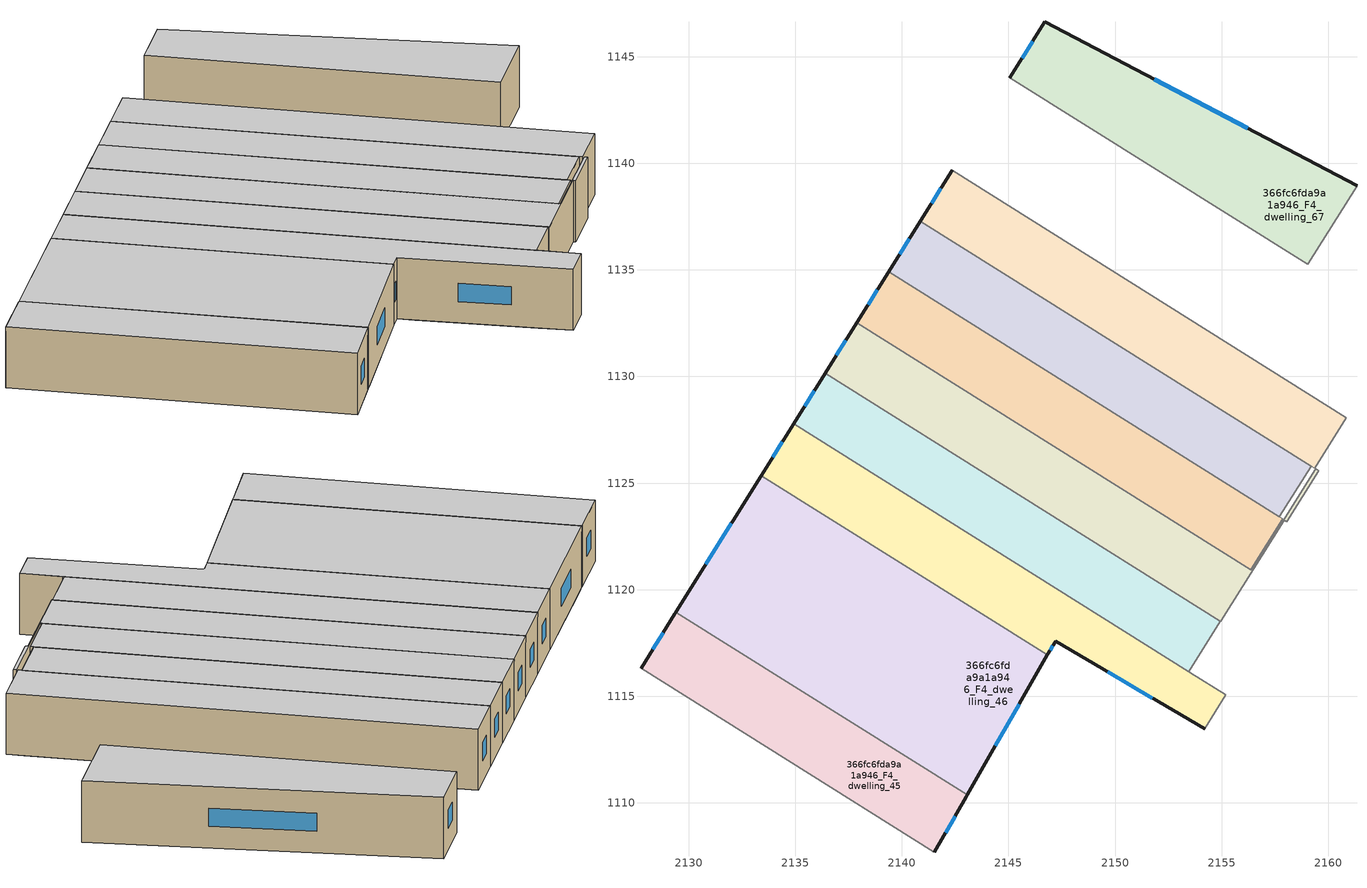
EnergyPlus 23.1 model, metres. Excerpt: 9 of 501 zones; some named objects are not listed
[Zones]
366fc6fda9a1a946_F4_dwelling_45
 floor to 366fc6fda9a1a946_F3_dwelling_32 (EU_floor_Construction): 2141.23,1111.53 2139.58,1108.91 2136.2,1111.03 2137.85,1113.65 z12
 floor to 366fc6fda9a1a946_F3_dwelling_31 (EU_floor_Construction): 2143.07,1110.38 2141.53,1107.69 2139.58,1108.91 2141.23,1111.53 z12
 floor to 366fc6fda9a1a946_F3_dwelling_33 (EU_floor_Construction): 2137.85,1113.65 2136.2,1111.03 2133.39,1112.79 2135.04,1115.42 z12
 floor to 366fc6fda9a1a946_F3_dwelling_34 (EU_floor_Construction): 2135.04,1115.42 2133.39,1112.79 2130.58,1114.56 2132.23,1117.18 z12
 floor to 366fc6fda9a1a946_F3_dwelling_35 (EU_floor_Construction): 2132.23,1117.18 2130.58,1114.56 2127.77,1116.32 2129.36,1118.87 2129.39,1118.93 2129.41,1118.95 z12
 wall outside (EU_wall_Construction): 2129.41,1118.95 2129.36,1118.87 2127.77,1116.32 / 2141.53,1107.69 2143.03,1110.3 2143.07,1110.38 z12:15
 wall to 366fc6fda9a1a946_F4_dwelling_46 (EU_wall_Construction): 2143.07,1110.38 2129.41,1118.95 z12:15
 wall to 366fc6fda9a1a946_F4_dwelling_44 (EU_wall_Construction): 2127.77,1116.32 2141.53,1107.69 z12:15
 window (EU_Window_Construction): 2142.05,1108.61 2142.5,1109.39 / 2128.8,1117.98 2128.33,1117.22 z13.05:13.95
 ceiling to 366fc6fda9a1a946_F5_dwelling_45 (EU_floor_Construction): 2141.53,1107.69 2143.03,1110.3 2143.07,1110.38 2129.41,1118.95 2129.36,1118.87 2127.77,1116.32 z15
366fc6fda9a1a946_F4_dwelling_46
 floor to 366fc6fda9a1a946_F3_dwelling_19 (EU_floor_Construction): 2146.83,1116.94 2143.34,1110.85 2140.24,1112.8 2143.97,1118.74 z12
 floor to 366fc6fda9a1a946_F3_dwelling_23 (EU_floor_Construction): 2136.18,1123.62 2132.45,1117.68 2129.7,1119.41 2133.41,1125.36 z12
 floor to 366fc6fda9a1a946_F3_dwelling_21 (EU_floor_Construction): 2141.72,1120.14 2138,1114.2 2135.23,1115.94 2138.95,1121.88 z12
 floor to 366fc6fda9a1a946_F3_dwelling_20 (EU_floor_Construction): 2143.97,1118.74 2140.24,1112.8 2138,1114.2 2141.72,1120.14 z12
 floor to 366fc6fda9a1a946_F3_dwelling_31 (EU_floor_Construction): 2143.34,1110.85 2143.07,1110.38 2141.23,1111.53 2141.52,1112 z12
 floor to 366fc6fda9a1a946_F3_dwelling_34 (EU_floor_Construction): 2135.33,1115.88 2135.04,1115.42 2132.23,1117.18 2132.52,1117.64 2137.77,1114.35 z12
 floor to 366fc6fda9a1a946_F3_dwelling_32 (EU_floor_Construction): 2141.52,1112 2141.23,1111.53 2137.85,1113.65 2138.14,1114.12 z12
 floor to 366fc6fda9a1a946_F3_dwelling_22 (EU_floor_Construction): 2138.95,1121.88 2135.23,1115.94 2132.45,1117.68 2136.18,1123.62 z12
 floor to 366fc6fda9a1a946_F3_dwelling_33 (EU_floor_Construction): 2138.14,1114.12 2137.85,1113.65 2135.04,1115.42 2135.33,1115.88 z12
 floor to 366fc6fda9a1a946_F3_dwelling_35 (EU_floor_Construction): 2132.52,1117.64 2132.23,1117.18 2129.41,1118.95 2129.7,1119.41 z12
 wall outside (EU_wall_Construction): 2143.07,1110.38 2146.83,1116.94 / 2133.41,1125.36 2129.41,1118.95 z12:15
 wall to 366fc6fda9a1a946_F4_dwelling_51 (EU_wall_Construction): 2146.83,1116.94 2133.41,1125.36 z12:15
 window (EU_Window_Construction): 2144.39,1112.68 2145.51,1114.64 / 2132.01,1123.11 2130.81,1121.2 z13.05:13.95
 ceiling to 366fc6fda9a1a946_F5_dwelling_46 (EU_floor_Construction): 2143.07,1110.38 2146.83,1116.94 2133.41,1125.36 2129.41,1118.95 z15
366fc6fda9a1a946_F4_dwelling_51
 floor to 366fc6fda9a1a946_F3_dwelling_17 (EU_floor_Construction): 2155.2,1115.06 2154.2,1113.47 2152.83,1114.28 2153.85,1115.91 z12
 floor to 366fc6fda9a1a946_F3_dwelling_18 (EU_floor_Construction): 2153.85,1115.91 2152.83,1114.28 2147.92,1117.17 2149.03,1118.94 z12
 floor to 366fc6fda9a1a946_F3_dwelling_23 (EU_floor_Construction): 2137.7,1126.04 2136.18,1123.62 2133.41,1125.36 2134.93,1127.78 z12
 floor to 366fc6fda9a1a946_F3_dwelling_22 (EU_floor_Construction): 2140.47,1124.3 2138.95,1121.88 2136.18,1123.62 2137.7,1126.04 z12
 floor to 366fc6fda9a1a946_F3_dwelling_21 (EU_floor_Construction): 2143.24,1122.56 2141.72,1120.14 2138.95,1121.88 2140.47,1124.3 z12
 floor to 366fc6fda9a1a946_F3_dwelling_20 (EU_floor_Construction): 2145.49,1121.16 2143.97,1118.74 2141.72,1120.14 2143.24,1122.56 z12
 floor to 366fc6fda9a1a946_F3_dwelling_19 (EU_floor_Construction): 2149.03,1118.94 2147.92,1117.17 2147.21,1117.59 2146.83,1116.94 2143.97,1118.74 2145.49,1121.16 z12
 wall outside (EU_wall_Construction): 2134.93,1127.78 2133.41,1125.36 / 2146.83,1116.94 2147.21,1117.59 2154.2,1113.47 z12:15
 wall to 366fc6fda9a1a946_F4_dwelling_52 (EU_wall_Construction): 2154.2,1113.47 2155.2,1115.06 z12:15
 wall to 366fc6fda9a1a946_F4_dwelling_53 (EU_wall_Construction): 2153.45,1116.16 2134.93,1127.78 z12:15
 wall to 366fc6fda9a1a946_F4_dwelling_58 (EU_wall_Construction): 2153.51,1116.12 2153.46,1116.16 z12:15
 wall to 366fc6fda9a1a946_F4_dwelling_54 (EU_wall_Construction): 2155.2,1115.06 2153.53,1116.11 z12:15
 wall to 366fc6fda9a1a946_F4_dwelling_56 (EU_wall_Construction): 2153.53,1116.11 2153.51,1116.12 z12:15
 window (EU_Window_Construction): 2134.4,1126.93 2133.94,1126.21 / 2149.66,1116.15 2151.75,1114.92 / 2146.96,1117.17 2147.08,1117.36 z13.05:13.95
 ceiling to 366fc6fda9a1a946_F5_dwelling_51 (EU_floor_Construction): 2154.2,1113.47 2155.2,1115.06 2134.93,1127.78 2133.41,1125.36 2146.83,1116.94 2147.21,1117.59 z15
366fc6fda9a1a946_F4_dwelling_53
 floor to 366fc6fda9a1a946_F3_dwelling_21 (EU_floor_Construction): 2144.73,1124.93 2143.24,1122.57 2140.47,1124.3 2141.96,1126.67 z12
 floor to 366fc6fda9a1a946_F3_dwelling_20 (EU_floor_Construction): 2146.97,1123.53 2145.49,1121.16 2143.24,1122.57 2144.73,1124.93 z12
 floor to 366fc6fda9a1a946_F3_dwelling_22 (EU_floor_Construction): 2141.96,1126.67 2140.47,1124.3 2137.7,1126.04 2139.19,1128.41 z12
 floor adiabatic (EU_floor_Construction): 2154.94,1118.53 2153.45,1116.16 2145.49,1121.16 2146.97,1123.53 z12
 floor to 366fc6fda9a1a946_F3_dwelling_23 (EU_floor_Construction): 2139.19,1128.41 2137.7,1126.04 2134.93,1127.78 2136.41,1130.15 z12
 wall outside (EU_wall_Construction): 2136.41,1130.15 2134.93,1127.78 z12:15
 wall to 366fc6fda9a1a946_F4_dwelling_58 (EU_wall_Construction): 2153.45,1116.16 2154.94,1118.53 z12:15
 wall to 366fc6fda9a1a946_F4_dwelling_55 (EU_wall_Construction): 2154.94,1118.53 2136.41,1130.15 z12:15
 window (EU_Window_Construction): 2135.89,1129.32 2135.45,1128.61 z13.05:13.95
 ceiling to 366fc6fda9a1a946_F5_dwelling_53 (EU_floor_Construction): 2153.45,1116.16 2154.94,1118.53 2136.41,1130.15 2134.93,1127.78 z15
366fc6fda9a1a946_F4_dwelling_55
 floor to 366fc6fda9a1a946_F3_dwelling_18 (EU_floor_Construction): 2158.04,1123.48 2158.18,1123.39 2158.06,1123.19 2157.94,1123.26 2154.97,1118.51 2150.51,1121.31 2152,1123.68 2156.42,1120.91 z12
 floor to 366fc6fda9a1a946_F3_dwelling_19 (EU_floor_Construction): 2152,1123.68 2150.51,1121.31 2146.97,1123.53 2148.46,1125.9 z12
 floor adiabatic (EU_floor_Construction): 2159.55,1125.57 2158.18,1123.39 2158.04,1123.48 2159.41,1125.66 z12
 floor to 366fc6fda9a1a946_F3_dwelling_21 (EU_floor_Construction): 2146.22,1127.31 2144.73,1124.93 2141.96,1126.67 2143.45,1129.05 z12
 floor to 366fc6fda9a1a946_F3_dwelling_20 (EU_floor_Construction): 2148.46,1125.9 2146.97,1123.53 2144.73,1124.93 2146.22,1127.31 z12
 floor to 366fc6fda9a1a946_F3_dwelling_23 (EU_floor_Construction): 2140.67,1130.78 2139.19,1128.41 2136.41,1130.15 2137.89,1132.53 z12
 floor to 366fc6fda9a1a946_F3_dwelling_22 (EU_floor_Construction): 2143.45,1129.05 2141.96,1126.67 2139.19,1128.41 2140.67,1130.78 z12
 wall outside (EU_wall_Construction): 2137.89,1132.53 2136.41,1130.15 z12:15
 wall to 366fc6fda9a1a946_F4_dwelling_60 (EU_wall_Construction): 2158.06,1123.19 2159.55,1125.57 z12:15
 wall to 366fc6fda9a1a946_F4_dwelling_62 (EU_wall_Construction): 2159.55,1125.57 2159.41,1125.66 2156.42,1120.91 2156.36,1120.94 z12:15
 wall to 366fc6fda9a1a946_F4_dwelling_58 (EU_wall_Construction): 2154.94,1118.53 2154.97,1118.51 2157.94,1123.26 2158.06,1123.19 z12:15
 wall to 366fc6fda9a1a946_F4_dwelling_57 (EU_wall_Construction): 2156.36,1120.94 2137.89,1132.53 z12:15
 window (EU_Window_Construction): 2137.37,1131.7 2136.93,1130.99 z13.05:13.95
 ceiling to 366fc6fda9a1a946_F5_dwelling_55 (EU_floor_Construction): 2156.42,1120.91 2137.89,1132.53 2136.41,1130.15 2154.97,1118.51 2157.94,1123.26 2158.06,1123.19 2159.55,1125.57 2159.41,1125.66 z15
366fc6fda9a1a946_F4_dwelling_57
 floor to 366fc6fda9a1a946_F3_dwelling_20 (EU_floor_Construction): 2149.95,1128.28 2148.46,1125.9 2146.22,1127.31 2147.71,1129.68 z12
 floor to 366fc6fda9a1a946_F3_dwelling_18 (EU_floor_Construction): 2157.85,1123.32 2156.36,1120.94 2152,1123.68 2153.49,1126.05 z12
 floor adiabatic (EU_floor_Construction): 2153.49,1126.05 2152,1123.68 2148.46,1125.9 2149.95,1128.28 z12
 floor to 366fc6fda9a1a946_F3_dwelling_22 (EU_floor_Construction): 2144.94,1131.42 2143.45,1129.05 2140.67,1130.78 2142.16,1133.16 z12
 floor to 366fc6fda9a1a946_F3_dwelling_21 (EU_floor_Construction): 2147.71,1129.68 2146.22,1127.31 2143.45,1129.05 2144.94,1131.42 z12
 floor to 366fc6fda9a1a946_F3_dwelling_23 (EU_floor_Construction): 2142.16,1133.16 2140.67,1130.78 2137.89,1132.53 2139.38,1134.91 z12
 wall outside (EU_wall_Construction): 2139.38,1134.91 2137.89,1132.53 z12:15
 wall to 366fc6fda9a1a946_F4_dwelling_62 (EU_wall_Construction): 2156.36,1120.94 2157.85,1123.32 2157.71,1123.41 z12:15
 wall to 366fc6fda9a1a946_F4_dwelling_59 (EU_wall_Construction): 2157.71,1123.41 2139.38,1134.91 z12:15
 window (EU_Window_Construction): 2138.86,1134.07 2138.41,1133.36 z13.05:13.95
 ceiling to 366fc6fda9a1a946_F5_dwelling_57 (EU_floor_Construction): 2156.36,1120.94 2157.85,1123.32 2139.38,1134.91 2137.89,1132.53 z15
366fc6fda9a1a946_F4_dwelling_59
 floor to 366fc6fda9a1a946_F3_dwelling_22 (EU_floor_Construction): 2145.06,1131.62 2144.94,1131.42 2142.16,1133.16 2142.29,1133.36 z12
 floor to 366fc6fda9a1a946_F3_dwelling_21 (EU_floor_Construction): 2147.83,1129.88 2147.71,1129.68 2144.94,1131.42 2145.06,1131.62 z12
 floor to 366fc6fda9a1a946_F3_dwelling_7 (EU_floor_Construction): 2158.67,1126.12 2157.3,1123.94 2153.89,1126.08 2155.26,1128.26 z12
 floor to 366fc6fda9a1a946_F3_dwelling_10 (EU_floor_Construction): 2148.23,1132.67 2146.86,1130.49 2143.22,1132.77 2144.59,1134.96 z12
 floor to 366fc6fda9a1a946_F3_dwelling_20 (EU_floor_Construction): 2150.07,1128.47 2149.95,1128.28 2147.71,1129.68 2147.83,1129.88 z12
 floor to 366fc6fda9a1a946_F3_dwelling_8 (EU_floor_Construction): 2155.26,1128.26 2153.89,1126.08 2150.07,1128.47 2151.44,1130.66 z12
 floor to 366fc6fda9a1a946_F3_dwelling_18 (EU_floor_Construction): 2157.83,1123.61 2157.71,1123.41 2153.49,1126.05 2153.62,1126.25 z12
 floor to 366fc6fda9a1a946_F3_dwelling_9 (EU_floor_Construction): 2151.44,1130.66 2150.07,1128.47 2146.86,1130.49 2148.23,1132.67 z12
 floor adiabatic (EU_floor_Construction): 2144.59,1134.96 2143.22,1132.77 2139.5,1135.11 2140.87,1137.29 z12; 2153.62,1126.25 2153.49,1126.05 2149.95,1128.28 2150.07,1128.47 z12; 2159.2,1125.79 2157.83,1123.61 2157.3,1123.94 2158.67,1126.12 z12
 floor to 366fc6fda9a1a946_F3_dwelling_23 (EU_floor_Construction): 2142.29,1133.36 2142.16,1133.16 2139.38,1134.91 2139.5,1135.11 z12
 wall outside (EU_wall_Construction): 2140.87,1137.29 2139.38,1134.91 z12:15
 wall to 366fc6fda9a1a946_F4_dwelling_62 (EU_wall_Construction): 2157.71,1123.41 2159.2,1125.79 z12:15
 wall to 366fc6fda9a1a946_F4_dwelling_61 (EU_wall_Construction): 2159.2,1125.79 2140.87,1137.29 z12:15
 window (EU_Window_Construction): 2140.35,1136.45 2139.9,1135.74 z13.05:13.95
 ceiling to 366fc6fda9a1a946_F5_dwelling_59 (EU_floor_Construction): 2157.71,1123.41 2159.2,1125.79 2140.87,1137.29 2139.38,1134.91 z15
366fc6fda9a1a946_F4_dwelling_61
 floor to 366fc6fda9a1a946_F3_dwelling_11 (EU_floor_Construction): 2146.08,1137.34 2144.59,1134.96 2140.87,1137.29 2142.36,1139.67 z12
 floor to 366fc6fda9a1a946_F3_dwelling_10 (EU_floor_Construction): 2149.72,1135.06 2148.23,1132.67 2144.59,1134.96 2146.08,1137.34 z12
 floor to 366fc6fda9a1a946_F3_dwelling_8 (EU_floor_Construction): 2156.76,1130.64 2155.26,1128.26 2151.44,1130.66 2152.94,1133.04 z12
 floor to 366fc6fda9a1a946_F3_dwelling_9 (EU_floor_Construction): 2152.94,1133.04 2151.44,1130.66 2148.23,1132.67 2149.72,1135.06 z12
 floor to 366fc6fda9a1a946_F3_dwelling_7 (EU_floor_Construction): 2160.16,1128.51 2158.67,1126.13 2155.26,1128.26 2156.76,1130.64 z12
 floor adiabatic (EU_floor_Construction): 2160.85,1128.08 2159.36,1125.69 2158.67,1126.13 2160.16,1128.51 z12
 wall outside (EU_wall_Construction): 2142.36,1139.67 2140.87,1137.29 z12:15
 wall to 366fc6fda9a1a946_F4_dwelling_62 (EU_wall_Construction): 2159.2,1125.79 2159.36,1125.69 2160.85,1128.08 z12:15
 wall to 366fc6fda9a1a946_F4_dwelling_63 (EU_wall_Construction): 2160.85,1128.08 2142.36,1139.67 z12:15
 window (EU_Window_Construction): 2141.84,1138.84 2141.39,1138.13 z13.05:13.95
 ceiling to 366fc6fda9a1a946_F5_dwelling_61 (EU_floor_Construction): 2159.36,1125.69 2160.85,1128.08 2142.36,1139.67 2140.87,1137.29 z15
366fc6fda9a1a946_F4_dwelling_67
 floor to 366fc6fda9a1a946_F3_dwelling_10 (EU_floor_Construction): 2154.44,1142.58 2152.44,1139.39 2148.8,1141.67 2150.62,1144.58 z12
 floor to 366fc6fda9a1a946_F3_dwelling_9 (EU_floor_Construction): 2157.81,1140.81 2155.66,1137.37 2152.44,1139.39 2154.44,1142.58 z12
 floor adiabatic (EU_floor_Construction): 2150.62,1144.58 2148.8,1141.67 2145.07,1144.01 2146.71,1146.63 z12
 floor to 366fc6fda9a1a946_F3_dwelling_8 (EU_floor_Construction): 2161.35,1138.95 2159.03,1135.26 2155.66,1137.37 2157.81,1140.81 z12
 wall outside (EU_wall_Construction): 2161.35,1138.95 2146.71,1146.63 2145.07,1144.01 z12:15
 wall to 366fc6fda9a1a946_F4_dwelling_69 (EU_wall_Construction): 2159.03,1135.26 2161.35,1138.95 z12:15
 wall to 366fc6fda9a1a946_F4_dwelling_65 (EU_wall_Construction): 2145.07,1144.01 2159.03,1135.26 z12:15
 window (EU_Window_Construction): 2156.21,1141.65 2151.84,1143.94 / 2146.13,1145.71 2145.64,1144.93 z13.05:13.95
 ceiling to 366fc6fda9a1a946_F5_dwelling_67 (EU_floor_Construction): 2159.03,1135.26 2161.35,1138.95 2146.71,1146.63 2145.07,1144.01 z15
[Building]
EU S2 Campaign: North Axis=0; Terrain=City; Solar Distribution=FullExterior
[Site:Location]
Bologna: Latitude=44.5; Longitude=11.25; Time Zone=1; Elevation=37
[SizingPeriod:WeatherFileDays]
AnnualSizingPeriod: Begin Month=1; Begin Day of Month=1; End Month=12; End Day of Month=31; Day of Week for Start Day=Monday; Use Weather File Daylight Saving Period=No; Use Weather File Rain and Snow Indicators=No
[MATERIAL]
EU_InternalMass_Material: Roughness=MediumRough; Thickness=0.1; Conductivity=1; Density=1800; Specific Heat=900; Thermal Absorptance=0.9; Solar Absorptance=0.7; Visible Absorptance=0.7
[MATERIAL:NOMASS] Roughness=MediumRough; Thermal Absorptance=0.9; Solar Absorptance=0.7; Visible Absorptance=0.7
Name | Thermal Resistance
EU_wall_NoMass | 0.890213
EU_floor_NoMass | 0.79516
[WINDOWMATERIAL:SIMPLEGLAZINGSYSTEM]
EU_Window_SimpleGlazing: UFactor=4.49146; Solar Heat Gain Coefficient=0.85; Visible Transmittance=0.85
[CONSTRUCTION]
EU_wall_Construction: EU_wall_NoMass
EU_floor_Construction: EU_floor_NoMass
EU_Window_Construction: EU_Window_SimpleGlazing
EU_InternalMass_Construction: EU_InternalMass_Material
[ZONE] Type=1; Multiplier=1; Ceiling Height=autocalculate; Floor Area=autocalculate; Part of Total Floor Area=Yes
Name | Volume
366fc6fda9a1a946_F4_dwelling_45 | 150.309
366fc6fda9a1a946_F4_dwelling_46 | 362.323
366fc6fda9a1a946_F4_dwelling_51 | 184.225
366fc6fda9a1a946_F4_dwelling_53 | 183.493
366fc6fda9a1a946_F4_dwelling_55 | 185.828
366fc6fda9a1a946_F4_dwelling_57 | 183.452
366fc6fda9a1a946_F4_dwelling_59 | 182.357
366fc6fda9a1a946_F4_dwelling_61 | 184.218
366fc6fda9a1a946_F4_dwelling_67 | 184.226
[INTERNALMASS] Construction=EU_InternalMass_Construction
Name | Zone or ZoneList | Surface Area
366fc6fda9a1a946_F4_dwelling_45_EU_InternalMass | 366fc6fda9a1a946_F4_dwelling_45 | 50.1046
366fc6fda9a1a946_F4_dwelling_46_EU_InternalMass | 366fc6fda9a1a946_F4_dwelling_46 | 120.777
366fc6fda9a1a946_F4_dwelling_51_EU_InternalMass | 366fc6fda9a1a946_F4_dwelling_51 | 61.4079
366fc6fda9a1a946_F4_dwelling_53_EU_InternalMass | 366fc6fda9a1a946_F4_dwelling_53 | 61.1676
366fc6fda9a1a946_F4_dwelling_55_EU_InternalMass | 366fc6fda9a1a946_F4_dwelling_55 | 61.9373
366fc6fda9a1a946_F4_dwelling_57_EU_InternalMass | 366fc6fda9a1a946_F4_dwelling_57 | 61.1563
366fc6fda9a1a946_F4_dwelling_59_EU_InternalMass | 366fc6fda9a1a946_F4_dwelling_59 | 60.794
366fc6fda9a1a946_F4_dwelling_61_EU_InternalMass | 366fc6fda9a1a946_F4_dwelling_61 | 61.406
366fc6fda9a1a946_F4_dwelling_67_EU_InternalMass | 366fc6fda9a1a946_F4_dwelling_67 | 61.41
[OTHEREQUIPMENT] Fuel Type=Electricity; Design Level Calculation Method=Watts/Area; Power per Zone Floor Area=1; Fraction Latent=0; Fraction Radiant=0; Fraction Lost=0; Carbon Dioxide Generation Rate=0; EndUse Subcategory=EU_Step8_InternalGains
Name | Zone or ZoneList or Space or SpaceList | Schedule
EU_Step8_InternalGain_366fc6fda9a1a946_F4_dwelling_45_f000 | 366fc6fda9a1a946_F4_dwelling_45 | EU_Step8_GainSchedule_366fc6fda9a1a946_F4_dwelling_45_f000
EU_Step8_InternalGain_366fc6fda9a1a946_F4_dwelling_46_f000 | 366fc6fda9a1a946_F4_dwelling_46 | EU_Step8_GainSchedule_366fc6fda9a1a946_F4_dwelling_46_f000
EU_Step8_InternalGain_366fc6fda9a1a946_F4_dwelling_51_f000 | 366fc6fda9a1a946_F4_dwelling_51 | EU_Step8_GainSchedule_366fc6fda9a1a946_F4_dwelling_51_f000
EU_Step8_InternalGain_366fc6fda9a1a946_F4_dwelling_53_f000 | 366fc6fda9a1a946_F4_dwelling_53 | EU_Step8_GainSchedule_366fc6fda9a1a946_F4_dwelling_53_f000
EU_Step8_InternalGain_366fc6fda9a1a946_F4_dwelling_55_f000 | 366fc6fda9a1a946_F4_dwelling_55 | EU_Step8_GainSchedule_366fc6fda9a1a946_F4_dwelling_55_f000
EU_Step8_InternalGain_366fc6fda9a1a946_F4_dwelling_57_f000 | 366fc6fda9a1a946_F4_dwelling_57 | EU_Step8_GainSchedule_366fc6fda9a1a946_F4_dwelling_57_f000
EU_Step8_InternalGain_366fc6fda9a1a946_F4_dwelling_59_f000 | 366fc6fda9a1a946_F4_dwelling_59 | EU_Step8_GainSchedule_366fc6fda9a1a946_F4_dwelling_59_f000
EU_Step8_InternalGain_366fc6fda9a1a946_F4_dwelling_61_f000 | 366fc6fda9a1a946_F4_dwelling_61 | EU_Step8_GainSchedule_366fc6fda9a1a946_F4_dwelling_61_f000
EU_Step8_InternalGain_366fc6fda9a1a946_F4_dwelling_67_f000 | 366fc6fda9a1a946_F4_dwelling_67 | EU_Step8_GainSchedule_366fc6fda9a1a946_F4_dwelling_67_f000
[ZONEVENTILATION:DESIGNFLOWRATE] Schedule=EU_AlwaysOn; Design Flow Rate Calculation Method=AirChanges/Hour; Air Changes per Hour=0.718634; Ventilation Type=Natural; Fan Pressure Rise=0; Fan Total Efficiency=1; Constant Term Coefficient=1; Temperature Term Coefficient=0; Velocity Term Coefficient=0; Velocity Squared Term Coefficient=0; Minimum Indoor Temperature=-100; Maximum Indoor Temperature=100; Delta Temperature=-100; Minimum Outdoor Temperature=-100; Maximum Outdoor Temperature=100; Maximum Wind Speed=40
Name | Zone or ZoneList or Space or SpaceList
EU_ConstantAir_366fc6fda9a1a946_F4_dwelling_45 | 366fc6fda9a1a946_F4_dwelling_45
EU_ConstantAir_366fc6fda9a1a946_F4_dwelling_46 | 366fc6fda9a1a946_F4_dwelling_46
EU_ConstantAir_366fc6fda9a1a946_F4_dwelling_51 | 366fc6fda9a1a946_F4_dwelling_51
EU_ConstantAir_366fc6fda9a1a946_F4_dwelling_53 | 366fc6fda9a1a946_F4_dwelling_53
EU_ConstantAir_366fc6fda9a1a946_F4_dwelling_55 | 366fc6fda9a1a946_F4_dwelling_55
EU_ConstantAir_366fc6fda9a1a946_F4_dwelling_57 | 366fc6fda9a1a946_F4_dwelling_57
EU_ConstantAir_366fc6fda9a1a946_F4_dwelling_59 | 366fc6fda9a1a946_F4_dwelling_59
EU_ConstantAir_366fc6fda9a1a946_F4_dwelling_61 | 366fc6fda9a1a946_F4_dwelling_61
EU_ConstantAir_366fc6fda9a1a946_F4_dwelling_67 | 366fc6fda9a1a946_F4_dwelling_67
[HVACTEMPLATE:ZONE:IDEALLOADSAIRSYSTEM] System Availability Schedule=EU_AlwaysOn; Maximum Heating Supply Air Temperature=50; Minimum Cooling Supply Air Temperature=13; Maximum Heating Supply Air Humidity Ratio=0.0156; Minimum Cooling Supply Air Humidity Ratio=0.0077; Heating Limit=NoLimit; Cooling Limit=NoLimit; Heating Availability Schedule=EU_AlwaysOn; Cooling Availability Schedule=EU_CoolingOff; Dehumidification Control Type=ConstantSensibleHeatRatio; Cooling Sensible Heat Ratio=0.7; Dehumidification Setpoint=60; Humidification Control Type=None; Humidification Setpoint=30; Outdoor Air Method=None; Outdoor Air Flow Rate per Person=0.00944; Outdoor Air Flow Rate per Zone Floor Area=0; Outdoor Air Flow Rate per Zone=0; Demand Controlled Ventilation Type=None; Outdoor Air Economizer Type=NoEconomizer; Heat Recovery Type=None; Sensible Heat Recovery Effectiveness=0.7; Latent Heat Recovery Effectiveness=0.65
Name | Template Thermostat
366fc6fda9a1a946_F4_dwelling_45 | EU_HeatOnly_366fc6fda9a1a946_F4_dwelling_45
366fc6fda9a1a946_F4_dwelling_46 | EU_HeatOnly_366fc6fda9a1a946_F4_dwelling_46
366fc6fda9a1a946_F4_dwelling_51 | EU_HeatOnly_366fc6fda9a1a946_F4_dwelling_51
366fc6fda9a1a946_F4_dwelling_53 | EU_HeatOnly_366fc6fda9a1a946_F4_dwelling_53
366fc6fda9a1a946_F4_dwelling_55 | EU_HeatOnly_366fc6fda9a1a946_F4_dwelling_55
366fc6fda9a1a946_F4_dwelling_57 | EU_HeatOnly_366fc6fda9a1a946_F4_dwelling_57
366fc6fda9a1a946_F4_dwelling_59 | EU_HeatOnly_366fc6fda9a1a946_F4_dwelling_59
366fc6fda9a1a946_F4_dwelling_61 | EU_HeatOnly_366fc6fda9a1a946_F4_dwelling_61
366fc6fda9a1a946_F4_dwelling_67 | EU_HeatOnly_366fc6fda9a1a946_F4_dwelling_67
[SIZING:ZONE] Zone Cooling Design Supply Air Temperature Input Method=SupplyAirTemperature; Zone Cooling Design Supply Air Temperature=13; Zone Heating Design Supply Air Temperature Input Method=SupplyAirTemperature; Zone Heating Design Supply Air Temperature=50; Zone Cooling Design Supply Air Humidity Ratio=0.008; Zone Heating Design Supply Air Humidity Ratio=0.008; Cooling Design Air Flow Method=DesignDay; Cooling Design Air Flow Rate=0; Cooling Minimum Air Flow per Zone Floor Area=0.000762; Cooling Minimum Air Flow=0; Cooling Minimum Air Flow Fraction=0.2; Heating Design Air Flow Method=DesignDay; Heating Design Air Flow Rate=0; Heating Maximum Air Flow per Zone Floor Area=0.002032; Heating Maximum Air Flow=0.141576; Heating Maximum Air Flow Fraction=0.3; Account for Dedicated Outdoor Air System=No; Dedicated Outdoor Air System Control Strategy=NeutralSupplyAir; Dedicated Outdoor Air Low Setpoint Temperature for Design=autosize; Dedicated Outdoor Air High Setpoint Temperature for Design=autosize; Zone Load Sizing Method=Sensible Load Only No Latent Load; Zone Latent Cooling Design Supply Air Humidity Ratio Input Method=HumidityRatioDifference; Zone Cooling Design Supply Air Humidity Ratio Difference=0.005; Zone Latent Heating Design Supply Air Humidity Ratio Input Method=HumidityRatioDifference; Zone Humidification Design Supply Air Humidity Ratio Difference=0.005
366fc6fda9a1a946_F4_dwelling_45; 366fc6fda9a1a946_F4_dwelling_46; 366fc6fda9a1a946_F4_dwelling_51; 366fc6fda9a1a946_F4_dwelling_53; 366fc6fda9a1a946_F4_dwelling_55; 366fc6fda9a1a946_F4_dwelling_57; 366fc6fda9a1a946_F4_dwelling_59; 366fc6fda9a1a946_F4_dwelling_61; 366fc6fda9a1a946_F4_dwelling_67
[SCHEDULE:CONSTANT]
Name | Hourly Value
EU_AlwaysOn | 1
EU_CoolingOff | 0
[SCHEDULE:FILE] Column Number=1; Rows to Skip at Top=0; Number of Hours of Data=8760; Column Separator=Comma; Interpolate to Timestep=No; Minutes per Item=60; Adjust Schedule for Daylight Savings=Yes
Name | File
EU_Step8_GainSchedule_366fc6fda9a1a946_F4_dwelling_45_f000 | ../../schedules/366fc6fda9a1a946/366fc6fda9a1a946_F4_dwelling_45_f000_gain.csv
EU_Step8_GainSchedule_366fc6fda9a1a946_F4_dwelling_46_f000 | ../../schedules/366fc6fda9a1a946/366fc6fda9a1a946_F4_dwelling_46_f000_gain.csv
EU_Step8_GainSchedule_366fc6fda9a1a946_F4_dwelling_51_f000 | ../../schedules/366fc6fda9a1a946/366fc6fda9a1a946_F4_dwelling_51_f000_gain.csv
EU_Step8_GainSchedule_366fc6fda9a1a946_F4_dwelling_53_f000 | ../../schedules/366fc6fda9a1a946/366fc6fda9a1a946_F4_dwelling_53_f000_gain.csv
EU_Step8_GainSchedule_366fc6fda9a1a946_F4_dwelling_55_f000 | ../../schedules/366fc6fda9a1a946/366fc6fda9a1a946_F4_dwelling_55_f000_gain.csv
EU_Step8_GainSchedule_366fc6fda9a1a946_F4_dwelling_57_f000 | ../../schedules/366fc6fda9a1a946/366fc6fda9a1a946_F4_dwelling_57_f000_gain.csv
EU_Step8_GainSchedule_366fc6fda9a1a946_F4_dwelling_59_f000 | ../../schedules/366fc6fda9a1a946/366fc6fda9a1a946_F4_dwelling_59_f000_gain.csv
EU_Step8_GainSchedule_366fc6fda9a1a946_F4_dwelling_61_f000 | ../../schedules/366fc6fda9a1a946/366fc6fda9a1a946_F4_dwelling_61_f000_gain.csv
EU_Step8_GainSchedule_366fc6fda9a1a946_F4_dwelling_67_f000 | ../../schedules/366fc6fda9a1a946/366fc6fda9a1a946_F4_dwelling_67_f000_gain.csv
